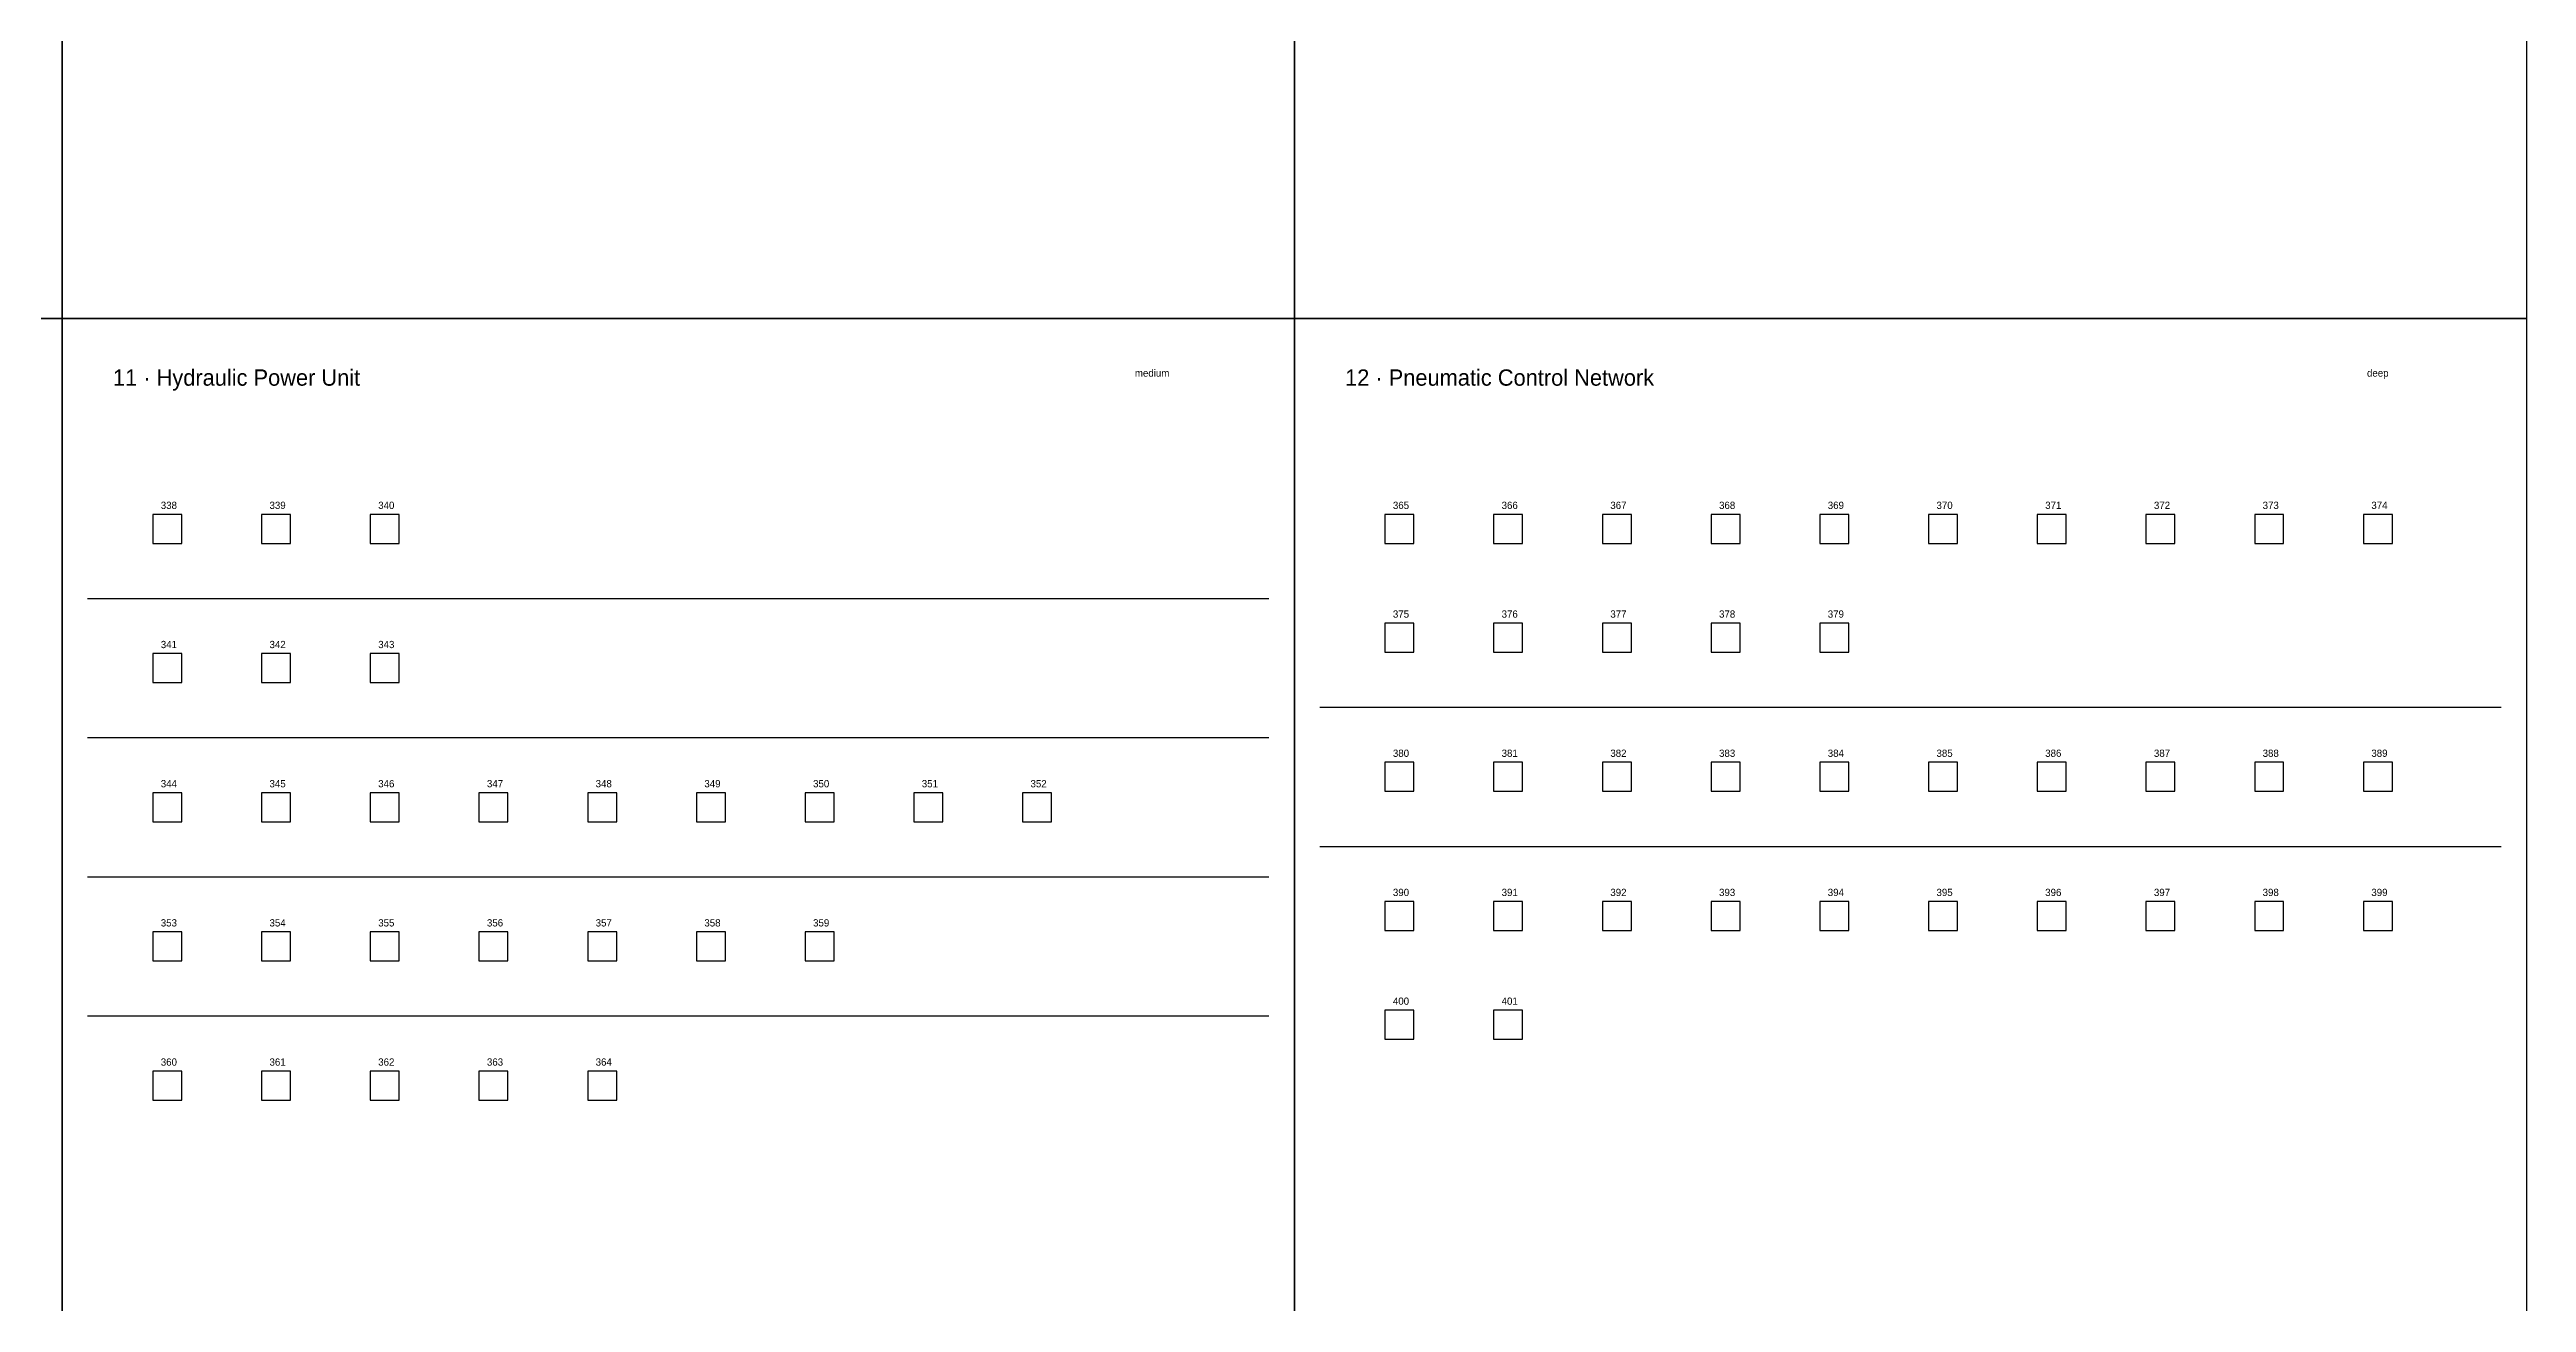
# Model space of a CAD drawing. Header units: metres. Extents: x 0 to 1360, y -2750 to 0.
# Drawn here: x 676 to 1360, y -1371 to -1026 of the extents above; entities that cross this region are included whole.
import ezdxf

# ---------------------------------------------------------------- set-up
doc = ezdxf.new("R2010")
doc.units = ezdxf.units.M
for name, color, linetype in [('FITTING', 5, 'Continuous'), ('SYS-BORDER', 8, 'Continuous'), ('SYS-DIVIDER', 253, 'Continuous'), ('SYS-NAME', 7, 'Continuous'), ('TEXT-SEQ', 3, 'Continuous')]:
    doc.layers.add(name, color=color, linetype=linetype)

msp = doc.modelspace()

# ---------------------------------------------------------------- linework, layer by layer
at = {"layer": 'FITTING'}
for points in [[(705, -1162), (713, -1162), (713, -1154), (705, -1154), (705, -1162)], [(735, -1162), (743, -1162), (743, -1154), (735, -1154), (735, -1162)], [(765, -1162), (773, -1162), (773, -1154), (765, -1154), (765, -1162)], [(1045, -1162), (1053, -1162), (1053, -1154), (1045, -1154), (1045, -1162)], [(1075, -1162), (1083, -1162), (1083, -1154), (1075, -1154), (1075, -1162)], [(1105, -1162), (1113, -1162), (1113, -1154), (1105, -1154), (1105, -1162)], [(1135, -1162), (1143, -1162), (1143, -1154), (1135, -1154), (1135, -1162)], [(1165, -1162), (1173, -1162), (1173, -1154), (1165, -1154), (1165, -1162)], [(1195, -1162), (1203, -1162), (1203, -1154), (1195, -1154), (1195, -1162)], [(1225, -1162), (1233, -1162), (1233, -1154), (1225, -1154), (1225, -1162)], [(1255, -1162), (1263, -1162), (1263, -1154), (1255, -1154), (1255, -1162)], [(1285, -1162), (1293, -1162), (1293, -1154), (1285, -1154), (1285, -1162)], [(1315, -1162), (1323, -1162), (1323, -1154), (1315, -1154), (1315, -1162)], [(1045, -1192), (1053, -1192), (1053, -1184), (1045, -1184), (1045, -1192)], [(1075, -1192), (1083, -1192), (1083, -1184), (1075, -1184), (1075, -1192)], [(1105, -1192), (1113, -1192), (1113, -1184), (1105, -1184), (1105, -1192)], [(1135, -1192), (1143, -1192), (1143, -1184), (1135, -1184), (1135, -1192)], [(1165, -1192), (1173, -1192), (1173, -1184), (1165, -1184), (1165, -1192)], [(705, -1200.4), (713, -1200.4), (713, -1192.4), (705, -1192.4), (705, -1200.4)], [(735, -1200.4), (743, -1200.4), (743, -1192.4), (735, -1192.4), (735, -1200.4)], [(765, -1200.4), (773, -1200.4), (773, -1192.4), (765, -1192.4), (765, -1200.4)], [(1045, -1230.4), (1053, -1230.4), (1053, -1222.4), (1045, -1222.4), (1045, -1230.4)], [(1075, -1230.4), (1083, -1230.4), (1083, -1222.4), (1075, -1222.4), (1075, -1230.4)], [(1105, -1230.4), (1113, -1230.4), (1113, -1222.4), (1105, -1222.4), (1105, -1230.4)], [(1135, -1230.4), (1143, -1230.4), (1143, -1222.4), (1135, -1222.4), (1135, -1230.4)], [(1165, -1230.4), (1173, -1230.4), (1173, -1222.4), (1165, -1222.4), (1165, -1230.4)], [(1195, -1230.4), (1203, -1230.4), (1203, -1222.4), (1195, -1222.4), (1195, -1230.4)], [(1225, -1230.4), (1233, -1230.4), (1233, -1222.4), (1225, -1222.4), (1225, -1230.4)], [(1255, -1230.4), (1263, -1230.4), (1263, -1222.4), (1255, -1222.4), (1255, -1230.4)], [(1285, -1230.4), (1293, -1230.4), (1293, -1222.4), (1285, -1222.4), (1285, -1230.4)], [(1315, -1230.4), (1323, -1230.4), (1323, -1222.4), (1315, -1222.4), (1315, -1230.4)], [(705, -1238.8), (713, -1238.8), (713, -1230.8), (705, -1230.8), (705, -1238.8)], [(735, -1238.8), (743, -1238.8), (743, -1230.8), (735, -1230.8), (735, -1238.8)], [(765, -1238.8), (773, -1238.8), (773, -1230.8), (765, -1230.8), (765, -1238.8)], [(795, -1238.8), (803, -1238.8), (803, -1230.8), (795, -1230.8), (795, -1238.8)], [(825, -1238.8), (833, -1238.8), (833, -1230.8), (825, -1230.8), (825, -1238.8)], [(855, -1238.8), (863, -1238.8), (863, -1230.8), (855, -1230.8), (855, -1238.8)], [(885, -1238.8), (893, -1238.8), (893, -1230.8), (885, -1230.8), (885, -1238.8)], [(915, -1238.8), (923, -1238.8), (923, -1230.8), (915, -1230.8), (915, -1238.8)], [(945, -1238.8), (953, -1238.8), (953, -1230.8), (945, -1230.8), (945, -1238.8)], [(1045, -1268.8), (1053, -1268.8), (1053, -1260.8), (1045, -1260.8), (1045, -1268.8)], [(1075, -1268.8), (1083, -1268.8), (1083, -1260.8), (1075, -1260.8), (1075, -1268.8)], [(1105, -1268.8), (1113, -1268.8), (1113, -1260.8), (1105, -1260.8), (1105, -1268.8)], [(1135, -1268.8), (1143, -1268.8), (1143, -1260.8), (1135, -1260.8), (1135, -1268.8)], [(1165, -1268.8), (1173, -1268.8), (1173, -1260.8), (1165, -1260.8), (1165, -1268.8)], [(1195, -1268.8), (1203, -1268.8), (1203, -1260.8), (1195, -1260.8), (1195, -1268.8)], [(1225, -1268.8), (1233, -1268.8), (1233, -1260.8), (1225, -1260.8), (1225, -1268.8)], [(1255, -1268.8), (1263, -1268.8), (1263, -1260.8), (1255, -1260.8), (1255, -1268.8)], [(1285, -1268.8), (1293, -1268.8), (1293, -1260.8), (1285, -1260.8), (1285, -1268.8)], [(1315, -1268.8), (1323, -1268.8), (1323, -1260.8), (1315, -1260.8), (1315, -1268.8)], [(705, -1277.2), (713, -1277.2), (713, -1269.2), (705, -1269.2), (705, -1277.2)], [(735, -1277.2), (743, -1277.2), (743, -1269.2), (735, -1269.2), (735, -1277.2)], [(765, -1277.2), (773, -1277.2), (773, -1269.2), (765, -1269.2), (765, -1277.2)], [(795, -1277.2), (803, -1277.2), (803, -1269.2), (795, -1269.2), (795, -1277.2)], [(825, -1277.2), (833, -1277.2), (833, -1269.2), (825, -1269.2), (825, -1277.2)], [(855, -1277.2), (863, -1277.2), (863, -1269.2), (855, -1269.2), (855, -1277.2)], [(885, -1277.2), (893, -1277.2), (893, -1269.2), (885, -1269.2), (885, -1277.2)], [(1045, -1298.8), (1053, -1298.8), (1053, -1290.8), (1045, -1290.8), (1045, -1298.8)], [(1075, -1298.8), (1083, -1298.8), (1083, -1290.8), (1075, -1290.8), (1075, -1298.8)], [(705, -1315.6), (713, -1315.6), (713, -1307.6), (705, -1307.6), (705, -1315.6)], [(735, -1315.6), (743, -1315.6), (743, -1307.6), (735, -1307.6), (735, -1315.6)], [(765, -1315.6), (773, -1315.6), (773, -1307.6), (765, -1307.6), (765, -1315.6)], [(795, -1315.6), (803, -1315.6), (803, -1307.6), (795, -1307.6), (795, -1315.6)], [(825, -1315.6), (833, -1315.6), (833, -1307.6), (825, -1307.6), (825, -1315.6)]]:
    msp.add_lwpolyline(points, dxfattribs=at)
at = {"layer": 'SYS-BORDER'}
for points in [[(340, -550), (680, -550), (680, -1100), (340, -1100), (340, -550)], [(680, -550), (1020, -550), (1020, -1100), (680, -1100), (680, -550)], [(1020, -550), (1360, -550), (1360, -1100), (1020, -1100), (1020, -550)], [(340, -1100), (680, -1100), (680, -1650), (340, -1650), (340, -1100)], [(680, -1100), (1020, -1100), (1020, -1650), (680, -1650), (680, -1100)], [(1020, -1100), (1360, -1100), (1360, -1650), (1020, -1650), (1020, -1100)]]:
    msp.add_lwpolyline(points, dxfattribs=at)
at = {"layer": 'SYS-DIVIDER'}
for p, q in [((687, -1177.2), (1013, -1177.2)), ((1027, -1207.2), (1353, -1207.2)), ((687, -1215.6), (1013, -1215.6)), ((1027, -1245.6), (1353, -1245.6)), ((687, -1254), (1013, -1254)), ((687, -1292.4), (1013, -1292.4))]:
    msp.add_line(p, q, dxfattribs=at)

# ---------------------------------------------------------------- texts
for s, p in [('medium', (976, -1116)), ('deep', (1316, -1116))]:
    msp.add_text(s, height=2, dxfattribs=at).set_placement(p)
at = {"layer": 'SYS-NAME'}
for s, p in [('11 · Hydraulic Power Unit', (694, -1118.5)), ('12 · Pneumatic Control Network', (1034, -1118.5))]:
    msp.add_text(s, height=4.5, dxfattribs=at).set_placement(p)
at = {"layer": 'TEXT-SEQ'}
for s, p in [('338', (707.2, -1152.5)), ('339', (737.2, -1152.5)), ('340', (767.2, -1152.5)), ('365', (1047.2, -1152.5)), ('366', (1077.2, -1152.5)), ('367', (1107.2, -1152.5)), ('368', (1137.2, -1152.5)), ('369', (1167.2, -1152.5)), ('370', (1197.2, -1152.5)), ('371', (1227.2, -1152.5)), ('372', (1257.2, -1152.5)), ('373', (1287.2, -1152.5)), ('374', (1317.2, -1152.5)), ('375', (1047.2, -1182.5)), ('376', (1077.2, -1182.5)), ('377', (1107.2, -1182.5)), ('378', (1137.2, -1182.5)), ('379', (1167.2, -1182.5)), ('341', (707.2, -1190.9)), ('342', (737.2, -1190.9)), ('343', (767.2, -1190.9)), ('380', (1047.2, -1220.9)), ('381', (1077.2, -1220.9)), ('382', (1107.2, -1220.9)), ('383', (1137.2, -1220.9)), ('384', (1167.2, -1220.9)), ('385', (1197.2, -1220.9)), ('386', (1227.2, -1220.9)), ('387', (1257.2, -1220.9)), ('388', (1287.2, -1220.9)), ('389', (1317.2, -1220.9)), ('344', (707.2, -1229.3)), ('345', (737.2, -1229.3)), ('346', (767.2, -1229.3)), ('347', (797.2, -1229.3)), ('348', (827.2, -1229.3)), ('349', (857.2, -1229.3)), ('350', (887.2, -1229.3)), ('351', (917.2, -1229.3)), ('352', (947.2, -1229.3)), ('390', (1047.2, -1259.3)), ('391', (1077.2, -1259.3)), ('392', (1107.2, -1259.3)), ('393', (1137.2, -1259.3)), ('394', (1167.2, -1259.3)), ('395', (1197.2, -1259.3)), ('396', (1227.2, -1259.3)), ('397', (1257.2, -1259.3)), ('398', (1287.2, -1259.3)), ('399', (1317.2, -1259.3)), ('353', (707.2, -1267.7)), ('354', (737.2, -1267.7)), ('355', (767.2, -1267.7)), ('356', (797.2, -1267.7)), ('357', (827.2, -1267.7)), ('358', (857.2, -1267.7)), ('359', (887.2, -1267.7)), ('400', (1047.2, -1289.3)), ('401', (1077.2, -1289.3)), ('360', (707.2, -1306.1)), ('361', (737.2, -1306.1)), ('362', (767.2, -1306.1)), ('363', (797.2, -1306.1)), ('364', (827.2, -1306.1))]:
    msp.add_text(s, height=2, dxfattribs=at).set_placement(p)

doc.saveas('drawing.dxf')
